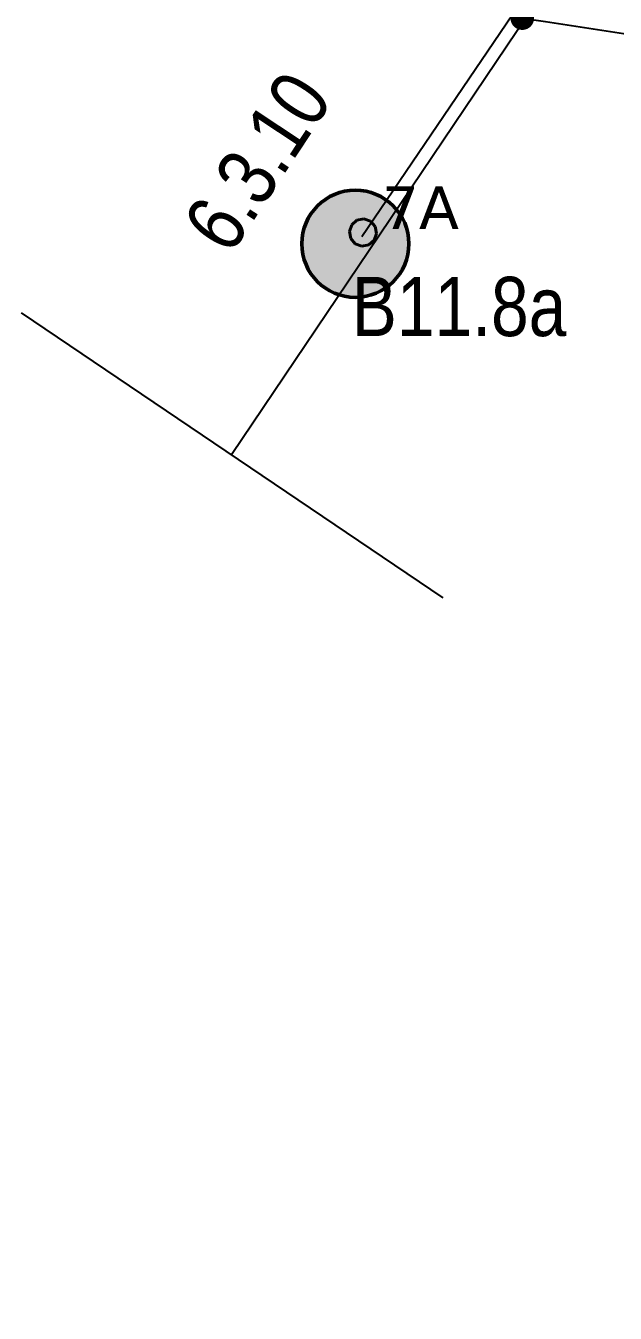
# Model space of a CAD drawing. Header units: millimetres. Extents: x -243740 to 150609, y -473655 to -165121.
# Drawn here: x 78050 to 80542, y -350497 to -345061 of the extents above; entities that cross this region are included whole.
import ezdxf
from ezdxf import colors
from ezdxf.entities.mleader import LeaderData, LeaderLine
from ezdxf.enums import TextEntityAlignment as Align
from ezdxf.math import Vec2, Vec3

# ---------------------------------------------------------------- set-up
doc = ezdxf.new("R2010")
doc.units = ezdxf.units.MM
doc.layers.add('_Гр.ЩД-1В.5.3.I4.7', color=6, linetype='Continuous')
doc.layers.add('_освещение_dali', color=3, linetype='Continuous', lineweight=50)
doc.layers.add('Аварийное_овещение', color=1, linetype='Continuous', lineweight=30)
doc.layers.add('DLX_FL1_LUM 9', color=7, linetype='Continuous', lineweight=40, true_color=0xf70808)
doc.styles.add('Arial Narrow_6', font='ARIALN.TTF', dxfattribs={"height": 193.245432})
doc.styles.add('ISOCPEUR', font='isocpeur.ttf')
doc.styles.get("Standard").update_dxf_attribs({"font": 'ARIALN.TTF'})
doc.styles.add('TableTextStyle', font='')
doc.styles.get('TableTextStyle').set_extended_font_data('VERDANA.TTF')
doc.linetypes.add('Truba', pattern='A,3e-05,[4,MSH_7,S=1,R=0,X=0,Y=0],-3.022072', length=3.022102)

# ---------------------------------------------------------------- blocks, each defined once
blk = doc.blocks.new('A$Caabd1818')
at = {"layer": 'DLX_FL1_LUM 9'}
for points in [[(75480.5, 51639.2, -2997), (75509.8, 51644.9, -2997)], [(75509.8, 51644.9, -2997), (75480.5, 51639.2, -2997)], [(75509.8, 51644.9, -2997), (75480.5, 51639.2, -2997)], [(75480.5, 51639.2, -2997), (75509.8, 51644.9, -2997)], [(75509.8, 51644.9, -2997), (75537.9, 51635.2, -2997)], [(75537.9, 51635.2, -2997), (75509.8, 51644.9, -2997)], [(75509.8, 51644.9, -2997), (75509.8, 51644.9, -2997)], [(75509.8, 51644.9, -2997), (75509.8, 51644.9, -2997)], [(75537.9, 51635.2, -2997), (75509.8, 51644.9, -2997)], [(75509.8, 51644.9, -2997), (75537.9, 51635.2, -2997)], [(75448.4, 51591.6, -2997), (75458.1, 51619.7, -2997)], [(75458.1, 51619.7, -2997), (75448.4, 51591.6, -2997)], [(75458.1, 51619.7, -2997), (75448.4, 51591.6, -2997)], [(75448.4, 51591.6, -2997), (75458.1, 51619.7, -2997)], [(75454, 51562.3, -2997), (75448.4, 51591.6, -2997)], [(75448.4, 51591.6, -2997), (75448.4, 51591.6, -2997)], [(75448.4, 51591.6, -2997), (75454, 51562.3, -2997)], [(75448.4, 51591.6, -2997), (75448.4, 51591.6, -2997)], [(75448.4, 51591.6, -2997), (75454, 51562.3, -2997)], [(75454, 51562.3, -2997), (75448.4, 51591.6, -2997)], [(75458.1, 51619.7, -2997), (75480.5, 51639.2, -2997)], [(75480.5, 51639.2, -2997), (75458.1, 51619.7, -2997)], [(75480.5, 51639.2, -2997), (75458.1, 51619.7, -2997)], [(75458.1, 51619.7, -2997), (75480.5, 51639.2, -2997)], [(75458.1, 51619.7, -2997), (75458.1, 51619.7, -2997)], [(75458.1, 51619.7, -2997), (75458.1, 51619.7, -2997)], [(75480.5, 51639.2, -2997), (75480.5, 51639.2, -2997)], [(75480.5, 51639.2, -2997), (75480.5, 51639.2, -2997)], [(75537.9, 51635.2, -2997), (75537.9, 51635.2, -2997)], [(75537.9, 51635.2, -2997), (75557.4, 51612.7, -2997)], [(75557.4, 51612.7, -2997), (75537.9, 51635.2, -2997)], [(75537.9, 51635.2, -2997), (75537.9, 51635.2, -2997)], [(75557.4, 51612.7, -2997), (75537.9, 51635.2, -2997)], [(75537.9, 51635.2, -2997), (75557.4, 51612.7, -2997)], [(75557.4, 51612.7, -2997), (75557.4, 51612.7, -2997)], [(75557.4, 51612.7, -2997), (75563.1, 51583.5, -2997)], [(75563.1, 51583.5, -2997), (75557.4, 51612.7, -2997)], [(75557.4, 51612.7, -2997), (75557.4, 51612.7, -2997)], [(75563.1, 51583.5, -2997), (75557.4, 51612.7, -2997)], [(75557.4, 51612.7, -2997), (75563.1, 51583.5, -2997)], [(75473.5, 51539.9, -2997), (75454, 51562.3, -2997)], [(75454, 51562.3, -2997), (75454, 51562.3, -2997)], [(75454, 51562.3, -2997), (75473.5, 51539.9, -2997)], [(75454, 51562.3, -2997), (75454, 51562.3, -2997)], [(75454, 51562.3, -2997), (75473.5, 51539.9, -2997)], [(75473.5, 51539.9, -2997), (75454, 51562.3, -2997)], [(75501.7, 51530.1, -2997), (75473.5, 51539.9, -2997)], [(75473.5, 51539.9, -2997), (75473.5, 51539.9, -2997)], [(75473.5, 51539.9, -2997), (75501.7, 51530.1, -2997)], [(75473.5, 51539.9, -2997), (75473.5, 51539.9, -2997)], [(75473.5, 51539.9, -2997), (75501.7, 51530.1, -2997)], [(75501.7, 51530.1, -2997), (75473.5, 51539.9, -2997)], [(75530.9, 51535.8, -2997), (75501.7, 51530.1, -2997)], [(75501.7, 51530.1, -2997), (75530.9, 51535.8, -2997)], [(75501.7, 51530.1, -2997), (75530.9, 51535.8, -2997)], [(75530.9, 51535.8, -2997), (75501.7, 51530.1, -2997)], [(75553.4, 51555.3, -2997), (75530.9, 51535.8, -2997)], [(75530.9, 51535.8, -2997), (75553.4, 51555.3, -2997)], [(75530.9, 51535.8, -2997), (75553.4, 51555.3, -2997)], [(75553.4, 51555.3, -2997), (75530.9, 51535.8, -2997)], [(75530.9, 51535.8, -2997), (75530.9, 51535.8, -2997)], [(75530.9, 51535.8, -2997), (75530.9, 51535.8, -2997)], [(75563.1, 51583.5, -2997), (75553.4, 51555.3, -2997)], [(75553.4, 51555.3, -2997), (75563.1, 51583.5, -2997)], [(75553.4, 51555.3, -2997), (75563.1, 51583.5, -2997)], [(75563.1, 51583.5, -2997), (75553.4, 51555.3, -2997)], [(75553.4, 51555.3, -2997), (75553.4, 51555.3, -2997)], [(75553.4, 51555.3, -2997), (75553.4, 51555.3, -2997)], [(75563.1, 51583.5, -2997), (75563.1, 51583.5, -2997)], [(75563.1, 51583.5, -2997), (75563.1, 51583.5, -2997)], [(75501.7, 51530.1, -2997), (75501.7, 51530.1, -2997)], [(75501.7, 51530.1, -2997), (75501.7, 51530.1, -2997)]]:
    blk.add_polyline3d(points, dxfattribs=at)
at = {"layer": 'Аварийное_овещение', "lineweight": 40, "style": 'Arial Narrow_6'}
blk.add_text('В11.8а', height=250, dxfattribs=at).set_placement((75458, 51150.3))
blk = doc.blocks.new('_Dot')
at = {"color": 0, "linetype": 'ByBlock', "lineweight": -2}
blk.add_line((-0.5, 0), (-1, 0), dxfattribs=at)
at = {"color": 0, "linetype": 'ByBlock', "const_width": 0.5}
blk.add_lwpolyline([(-0.25, 0, 1), (0.25, 0, 1)], format="xyb", close=True, dxfattribs=at)
blk = doc.blocks.new('A$Cab2378fa')
at = {"lineweight": 25, "true_color": 0xfff5f5}
h = blk.add_hatch(color=7, dxfattribs=at)
h.dxf.hatch_style = 1
h.paths.add_polyline_path([(0, 0), (-141.6, -170.3, 0.174923), (3, -222.4, 0.197808), (162.3, -156.8)])
h.paths.add_polyline_path([(-163.2, 157.6), (0, 0), (147.8, 177.8, 0.175398), (3, 230.2, 0.209014)])
at = {"lineweight": 25}
h = blk.add_hatch(color=0, dxfattribs=at)
h.paths.add_polyline_path([(162.3, -156.8, 0.442338), (147.8, 177.8), (0, 0)])
h.paths.add_polyline_path([(-141.6, -170.3), (0, 0), (-163.2, 157.6, 0.430096)])
blk.add_circle((3, 3.9), 226.3)

msp = doc.modelspace()

# ---------------------------------------------------------------- linework, layer by layer
at = {"layer": '_Гр.ЩД-1В.5.3.I4.7', "ltscale": 100}
msp.add_lwpolyline([(110620.9, -307526.2), (105578, -315002.6), (102382.6, -312871.3), (92209.8, -327982.2), (99837.9, -333115.4), (98755.9, -334717.5), (91139.6, -329573.4), (90068.9, -331156.6), (97693.6, -336298.2), (97170.1, -337088.3), (89161.9, -331686.6), (79471.4, -345952.4)], dxfattribs=at)
at = {"layer": 'Defpoints', "color": 251, "ltscale": 100, "true_color": 0x636466}
for points in [[(88896.7, -332079.9), (78919.8, -346873.6)], [(78030.7, -346274), (79813.3, -347476.2)]]:
    msp.add_lwpolyline(points, dxfattribs=at)

# ---------------------------------------------------------------- block references
at = {"layer": '_освещение_dali', "color": 1, "ltscale": 100}
msp.add_blockref('A$Cab2378fa', (79440.3, -345985.8, -2997), dxfattribs=at)
at = {"layer": 'Defpoints', "linetype": 'Truba', "ltscale": 100}
msp.add_blockref('A$Caabd1818', (3969.7, -397521.8), dxfattribs=at)

# ---------------------------------------------------------------- texts
at = {"layer": '_Гр.ЩД-1В.5.3.I4.7', "ltscale": 100}
msp.add_text('6.3.10', height=250, rotation=56.5225, dxfattribs=at).set_placement((79195.6, -345744.7), align=Align.BOTTOM_CENTER)
at = {"layer": '_освещение_dali', "color": 231, "true_color": 0xf99fb5, "style": 'TableTextStyle'}
msp.add_text('7А', height=180, dxfattribs=at).set_placement((79555.2, -345918.8, -2997))

# ---------------------------------------------------------------- leaders
at = {"layer": '_Гр.ЩД-1В.5.3.I4.7', "ltscale": 100}
ml = msp.add_multileader_mtext('Standard', dxfattribs=at)
ml.set_content('Гр.ЩД-1В.5.3.I4.7', color=256, style='ISOCPEUR')
ml.set_leader_properties()
ml.set_arrow_properties(name='DOT')
ml.build(insert=Vec2(0, 0))
ml.multileader.update_dxf_attribs({"has_dogleg": 0, "text_left_attachment_type": 6, "text_right_attachment_type": 6, "arrow_head_size": 100})
ctx = ml.context
ctx.base_point, ctx.char_height, ctx.arrow_head_size, ctx.landing_gap_size, ctx.plane_origin, ctx.plane_x_axis, ctx.plane_y_axis = Vec3(81662, -345257.9), 250, 100, 200, Vec3(22955.5, -203802.9), Vec3(0.559193, 0.829038), Vec3(-0.829038, 0.559193)
ctx.left_attachment, ctx.right_attachment = 6, 6
notes = []
notes.append((ctx, [(0, (1, 1, 0), (81657.5, -345264.6), (0.559193, 0.829038), 8, [(1, [(80148.9, -345028.9)], 0, [])])]))
ctx.mtext.insert, ctx.mtext.text_direction, ctx.mtext.rotation, ctx.mtext.flow_direction = Vec3(81504.4, -344910.4), Vec3(0.559193, 0.829038), 0.977384, 5
for ctx, leaders in notes:
    for number, flags, end, landing, length, lines in leaders:
        leader = LeaderData()
        leader.index, (leader.has_last_leader_line, leader.has_dogleg_vector, leader.attachment_direction) = number, flags
        leader.last_leader_point, leader.dogleg_vector, leader.dogleg_length = Vec3(end), Vec3(landing), length
        for number, points, colour, breaks in lines:
            line = LeaderLine()
            line.index, line.vertices, line.color, line.breaks = number, Vec3.list(points), colors.encode_raw_color(colour), breaks
            leader.lines.append(line)
        ctx.leaders.append(leader)

doc.saveas('drawing.dxf')
